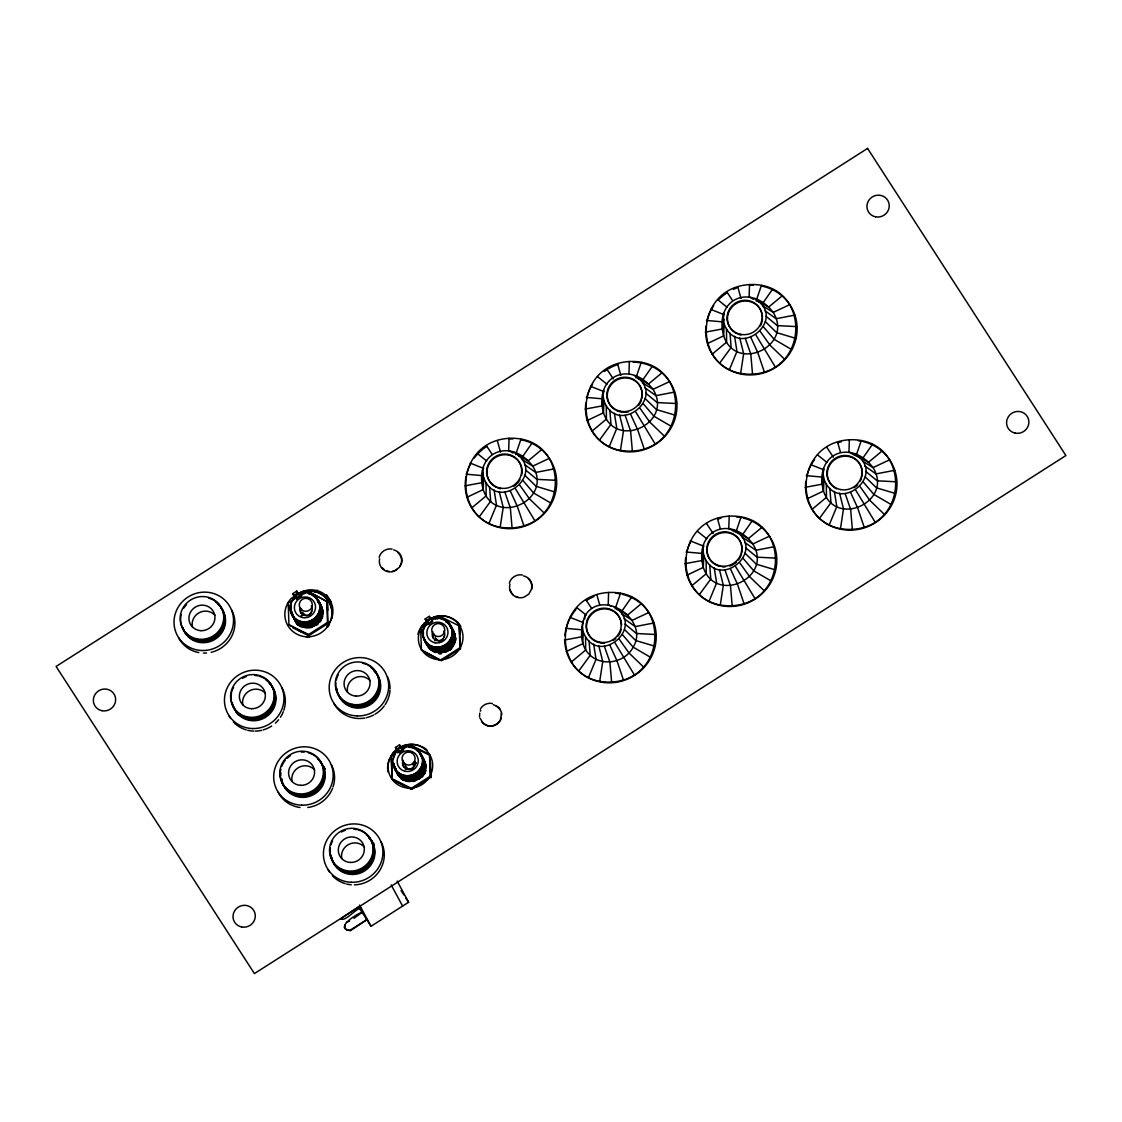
<?xml version="1.0" encoding="UTF-8"?>
<svg xmlns="http://www.w3.org/2000/svg" width="1122" height="1122" viewBox="0 0 1122 1122"><rect width="100%" height="100%" fill="white"/><g stroke="black" fill="none" stroke-linecap="round" stroke-linejoin="round"><path stroke-width="1.5" d="M479.501 716.621L479.781 713.143M584.828 618.881L584.857 616.034C601.574 587.353 650.101 619.681 633.173 647.156C625.277 662.401 603.103 666.987 590.214 655.332C579.218 645.473 580.27 628.741 584.857 616.034M508.645 450.974L509.079 438.309C569.724 435.631 570.733 524.423 512.067 527.887C451.423 530.58 450.413 441.788 509.079 438.309M608.18 605.123L608.615 592.472C669.259 589.779 670.269 678.572 611.616 682.05C550.958 684.729 549.962 595.936 608.615 592.472M628.937 374.173L629.358 361.522C690.002 358.844 691.012 447.622 632.359 451.1C571.701 453.793 570.705 365.001 629.358 361.522M728.767 528.799L729.202 516.134C789.846 513.455 790.856 602.248 732.189 605.712C671.545 608.405 670.535 519.612 729.202 516.134M749.103 297.232L749.538 284.581C810.182 281.903 811.178 370.681 752.525 374.159C691.881 376.852 690.872 288.059 749.538 284.581M848.947 452.432L849.368 439.782C910.026 437.103 911.022 525.881 852.369 529.36C791.725 532.052 790.715 443.26 849.368 439.782M482.811 472.502L483.722 477.874L483.175 489.571C495.629 527.13 553.609 499.556 532.74 466.135C510.019 436.402 473.414 452.587 483.175 489.571L466.808 497.369M582.346 626.665L583.258 632.023L582.725 643.719L566.344 651.531M603.089 395.715L604.001 401.087L603.468 412.784C615.922 450.329 673.887 422.77 653.018 389.334C630.298 359.615 593.692 375.8 603.468 412.784L587.087 420.582M702.933 550.327L703.845 555.699L703.298 567.395C715.766 604.954 773.731 577.381 752.862 543.96C730.142 514.227 693.536 530.411 703.298 567.395L686.93 575.193M723.269 318.774L724.181 324.146L723.634 335.843C736.088 373.388 794.067 345.828 773.198 312.393C750.478 282.674 713.858 298.859 723.634 335.843L707.267 343.641M823.113 473.975L824.025 479.346L823.478 491.029C835.932 528.588 893.911 501.029 873.042 467.594C850.322 437.875 813.702 454.059 823.478 491.029L807.111 498.841M308.368 615.431A4.404 4.376 -11 0 0 309.406 614.94L310.598 613.411A6.353 6.129 -28.4 0 0 311.355 605.908M414.789 761.109A6.353 6.129 -28.4 0 1 413.359 767.168L412.167 768.71A4.404 4.376 -11 0 1 411.129 769.187M436.977 639.961L438.548 640.76A4.404 4.376 -11 0 0 441.872 640.185L443.064 638.642A6.353 6.129 -28.4 0 0 443.821 631.139M405.519 764.068L405.477 766.116L407.076 768.346M464.859 485.868L482.011 482.67L483.358 467.047M564.408 640.031L581.547 636.819L582.893 621.209M585.151 409.081L602.29 405.883L603.636 390.26M684.981 563.693L702.134 560.495L703.48 544.871M723.816 313.319L722.47 328.942L705.317 332.14M805.161 487.341L822.314 484.143L823.66 468.519M344.566 927.417L346.726 929.942L350.134 930.166L366.978 919.591L350.429 930.713C333.332 928.539 357.301 913.28 362.266 912.284L353.949 918.329M344.861 927.95L345.197 924.612M483.722 477.874C497.775 514.283 548.307 472.474 514.199 452.461M604.001 401.087C618.054 437.496 668.6 395.687 634.491 375.674M583.258 632.023C597.311 668.432 647.843 626.637 613.748 606.623M724.181 324.146C738.234 360.555 788.766 318.746 754.657 298.733M703.845 555.699C717.898 592.107 768.43 550.313 734.321 530.285M824.025 479.346C838.078 515.755 888.61 473.947 854.501 453.933M413.148 767.252L413.05 767.967A4.404 4.376 -11 0 0 414.018 763.689L413.555 762.385M479.837 717.94L483.386 723.606L488.112 726.032A11.234 10.855 -28.4 0 0 500.482 720.184L501.492 712.821M500.188 527.088L503.203 507.396L499.29 491.731M620.48 450.301L623.495 430.61L619.582 414.944M599.723 681.236L602.752 661.545L598.839 645.893M740.646 373.36L743.662 353.668L739.749 338.002M720.31 604.912L723.325 585.221L719.412 569.555M840.49 528.56L843.506 508.869L839.593 493.203M523.427 575.867A11.234 10.855 -28.4 0 1 531.758 588.769L528.813 594.099L523.904 597.227A11.234 10.855 -28.4 0 1 509.809 584.674L510.033 584.422M515.671 454.62L520.959 439.123M635.95 377.834L641.237 362.336M615.207 608.769L620.494 593.272M761.417 285.395L756.13 300.892L762.834 303.164L772.581 289.195M735.794 532.445L741.081 516.947M855.974 456.093L861.261 440.595M379.166 557.368C380.484 551.758 386.459 547.971 392.097 549.107M392.125 571.393A11.234 10.855 -28.4 0 0 394.832 570.649L399.348 567.367L401.76 562.403A11.234 10.855 -28.4 0 0 393.696 549.906M509.36 583.244C510.678 577.634 516.653 573.847 522.291 574.983M724.181 319.265L723.171 321.93L706.495 320.457M489.01 523.273L496.499 505.11L494.087 489.963M609.302 446.486L616.791 428.323L614.365 413.177M588.559 677.436L596.048 659.259L593.622 644.112M729.468 369.545L736.958 351.382L734.545 336.235M709.132 601.097L716.621 582.935L714.209 567.788M829.312 524.745L836.802 506.583L834.375 491.436M309.448 614.281L309.335 614.477A6.353 6.129 -28.4 0 1 299.869 608.096M441.9 639.512L441.788 639.708A6.353 6.129 -28.4 0 1 432.91 631.798M412.209 768.037L412.097 768.233A6.353 6.129 -28.4 0 1 403.205 760.323M400.316 565.853L401.339 563.16A11.234 10.855 -28.4 0 0 398.1 552.781M532.137 442.938L522.375 456.906L518.35 455.532M652.415 366.137L642.654 380.106L637.296 378.282M631.672 597.086L621.911 611.055L616.553 609.232M752.259 520.762L742.498 534.731L737.126 532.894M872.425 444.396L862.678 458.365L857.306 456.542M480.328 709.09C482.614 704.911 487.593 702.54 492.278 703.438M479.304 516.737L490.679 501.183L489.557 486.906M599.597 439.95L610.971 424.397L609.835 410.119M719.763 363.009L731.137 347.455L730.015 333.178M480.244 711.208L480.805 710.436M578.854 670.886L590.214 655.332L589.092 641.055M699.427 594.562L710.801 579.008L709.679 564.731M819.607 518.21L830.981 502.656L829.859 488.379M428.099 622.205L426.767 623.327A14.993 14.488 -36.3 0 0 425.042 641.153A14.993 14.474 -20.6 0 0 445.602 645.388A14.993 14.474 -20.6 0 0 450.441 625.277A14.993 14.488 -36.3 0 0 444.817 620.284M428.366 622.682L427.033 623.818A14.993 14.488 -36.3 0 0 423.779 629.4M427.552 624.786L428.899 623.664M397.062 751.852L398.394 750.73M397.328 752.343L398.661 751.207M397.595 752.834L398.927 751.698M299.041 594.281L300.317 596.245L296.713 598.559L295.437 596.581L294.09 597.703A14.993 14.474 -28.4 0 0 299.111 620.957A14.993 14.474 -28.4 0 0 319.798 607.745A14.993 14.474 -28.4 0 0 300.626 593.524L299.041 594.281L300.444 596.876M309.406 614.94L310.289 614.211M471.731 507.901L486.135 495.882L486.022 482.783M592.023 431.114L606.427 419.095L606.301 405.996M712.19 354.173L726.593 342.154L726.481 329.055M427.903 621.812L426.556 622.934A14.993 14.474 -28.4 0 0 431.563 646.188A14.993 14.474 -28.4 0 0 452.264 632.976A14.993 14.474 -28.4 0 0 433.092 618.769L431.507 619.512L432.783 621.49L429.165 623.79L427.903 621.812L429.305 624.421M441.872 640.185L442.755 639.442M401.802 748.037L403.078 750.015L399.474 752.315L398.198 750.338L396.851 751.459A14.993 14.474 -28.4 0 0 401.872 774.713A14.993 14.474 -28.4 0 0 422.559 761.501A14.993 14.474 -28.4 0 0 403.387 747.294L401.802 748.037L403.205 750.646M571.28 662.05L585.67 650.031L585.558 636.931M691.853 585.726L706.257 573.707L706.145 560.607M812.033 509.36L826.437 497.355L826.325 484.255M541.828 449.473L528.196 460.833L518.729 455.518M662.12 372.686L648.474 384.033L639.021 378.731M782.286 295.745L768.654 307.091L759.187 301.79M641.377 603.622L627.731 614.982L618.264 609.667M761.95 527.298L748.318 538.658L738.851 533.343M882.13 450.946L868.498 462.292L859.031 456.991M415.939 763.577L414.158 764.587M302.533 615.501C304.497 613.397 305.857 616.399 303.333 613.608M434.985 640.746L436.781 639.821M405.294 769.271L407.286 768.486M412.938 764.853L415.771 763.044M293.487 595.165L292.688 593.706L296.755 591.112L298.662 594.309M294.609 596.904L293.81 595.445L297.877 592.851M301.538 591.813L291.201 598.419A23.702 22.903 -28.4 0 0 299.139 635.192A23.702 22.903 -28.4 0 0 331.86 614.295A23.702 22.903 -28.4 0 0 301.538 591.813L301.804 592.304M302.758 593.72L307.119 590.929L327.273 601.644L328.003 623.439L309.097 635.501L288.943 624.8L288.214 603.005L299.84 595.572M314.623 592.051L317.512 590.2M288.943 624.8L308.578 634.533L327.484 622.458L326.754 600.663M425.953 620.396L425.154 618.937L429.221 616.343L430.862 619.063M426.809 621.644L426.276 620.676L430.343 618.082M423.667 623.65L434.004 617.058A23.702 22.903 -28.4 0 1 460.819 626.188M440.062 659.988L421.409 650.031L420.68 628.236L432.307 620.803M435.224 618.951L439.586 616.16L459.207 625.894L460.469 648.67L441.563 660.746L421.409 650.031M437.201 618.993L440.105 617.142L446.149 620.129M441.044 659.764L459.936 647.703L459.207 625.894M396.248 748.921L395.449 747.462L399.516 744.868L401.171 747.589M400.638 746.607L396.571 749.201L397.37 750.66L395.281 752.006M401.424 748.065L403.527 746.733M395.337 753.97L390.975 756.761L392.237 779.538L411.858 789.271L430.764 777.195L429.516 754.419L409.881 744.685L398.254 752.119M391.704 778.556L411.339 788.289L430.245 776.228L429.516 754.419M349.643 921.078L346.474 922.368M359.713 908.694L371.045 926.253L408.618 902.256L397.16 881.065M300.906 615.866L304.146 614.435M397.3 569.289L393.71 571.35A11.234 10.855 -28.4 0 1 379.615 558.798M414.032 763.479L415.631 762.665M300.289 596.581L301.86 595.81M299.223 594.618L300.808 593.861A14.993 14.488 -36.3 0 1 304.623 593.103M300.023 596.091L301.594 595.319M431.69 619.863L433.274 619.092M401.999 748.388L403.569 747.617A14.993 14.488 -36.3 0 1 406.094 747M402.251 748.879L403.836 748.108M402.518 749.356L404.088 748.598M789.874 304.581L773.198 312.393L762.722 305.913M669.694 381.522L653.018 389.334L642.555 382.854M549.415 458.309L532.74 466.135L522.263 459.641M889.704 459.782L873.042 467.594L862.566 461.114M769.538 536.134L752.862 543.96L742.385 537.466M648.951 612.458L632.275 620.284L621.812 613.79M794.797 315.1L776.158 318.718L765.022 310.822M674.617 392.041L655.977 395.659L644.855 387.763M554.338 468.842L535.699 472.446L524.563 464.55M894.641 470.3L876.002 473.919L864.866 466.023M774.461 546.666L755.821 550.271L744.685 542.375M653.874 622.99L635.234 626.595L624.098 618.713M493.175 704.588L498.771 707.393L501.324 711.839L501.73 714.826M796.746 326.6L777.322 325.618L765.933 316.194M676.566 403.541L657.155 402.56L645.753 393.135M896.576 481.801L877.166 480.819L865.777 471.394M556.288 480.328L536.863 479.346L525.475 469.922M776.41 558.153L756.985 557.171L745.597 547.746M655.823 634.491L636.398 633.495L625.01 624.07M586.315 397.398L603.005 398.871M806.325 475.658L823.015 477.13M466.037 474.185L482.712 475.658M686.159 552.01L702.835 553.483M565.572 628.334L582.248 629.807M495.91 705.514L500.117 709.258M795.568 338.297L776.62 332.631L765.386 321.649M675.402 415.238L656.44 409.572L645.206 398.591M895.412 493.484L876.464 487.832L865.23 476.85M555.11 492.025L536.162 486.359L524.928 475.377M775.232 569.85L756.284 564.184L745.05 553.202M654.645 646.174L635.697 640.508L624.463 629.526M414.916 765.723L413.892 764.503A4.404 4.376 -11 0 0 413.148 763.619M710.689 309.377L724.195 314.693M810.533 464.578L824.039 469.894M590.523 386.319L604.015 391.634M690.353 540.93L703.859 546.246M470.23 463.106L483.736 468.421M569.78 617.268L583.272 622.57M304.932 615.066L306.082 615.529A4.404 4.376 -11 0 0 307.232 615.627M407.693 768.836L408.857 769.285A4.404 4.376 -11 0 0 409.993 769.383M327.273 601.644L307.119 590.929M425.224 652.99L440.315 660.479M292.758 627.759L307.863 635.248M417.959 749.412L428.534 754.657M395.519 781.515L410.624 789.004M451.381 627.675L450.778 626.791L453.891 632.107A14.993 14.474 -20.6 0 1 429.361 647.45L427.145 645.052A14.993 14.488 -36.3 0 1 425.981 642.808L425.28 641.139M292.814 615.908L296.895 622.219A14.993 14.474 -20.6 0 0 321.425 606.876L318.311 601.56L320.317 604.59M395.042 767.182A14.993 14.488 -36.3 0 0 395.575 769.664L399.656 775.975A14.993 14.474 -20.6 0 0 424.186 760.632L421.073 755.316L423.078 758.346M791.361 349.363L774.096 339.279L763.423 326.811M891.205 504.563L873.94 494.479L863.267 482.011M671.194 426.304L653.93 416.22L643.257 403.752M771.024 580.93L753.76 570.832L743.087 558.363M550.902 503.105L533.637 493.007L522.964 480.539M650.451 657.254L633.173 647.156L622.5 634.701M749.44 296.965L753.451 299.322M849.284 452.152L854.627 455.308M729.118 528.518L734.461 531.66M508.981 450.693L512.992 453.05M608.531 604.842L611.195 606.413M437.398 640.311L435.21 637.633M717.645 299.658L727.154 307.274M817.489 454.859L826.998 462.474M597.479 376.599L606.974 384.215M697.309 531.211L706.818 538.826M477.187 453.386L486.696 461.002M576.736 607.549L586.231 615.151M784.404 359.082L769.93 345.099L760.183 331.355M884.248 514.283L869.76 500.3L860.013 486.541M664.238 436.023L649.75 422.04L640.003 408.296M764.082 590.635L749.594 576.652L739.847 562.907M543.96 512.81L529.472 498.827L519.724 485.083M643.495 666.973L629.007 652.99L619.26 639.231M420.119 754.335L421.409 755.849M435.799 638.839L436.528 639.708M406.094 767.364L406.837 768.233M303.753 614.057L302.744 612.402M451.703 628.082L452.783 629.821M481.492 721.642L485.728 725.036A11.234 10.855 -28.4 0 0 501.352 717.547M428.323 645.851L426.22 642.541L427.945 645.164M396.655 771.235L398.787 774.615L396.851 771.515M726.874 291.972L732.568 300.542M826.718 447.173L833.351 457.173M606.707 368.914L613.341 378.913M706.537 523.525L713.171 533.525M486.415 445.7L492.109 454.27M585.965 599.849L591.645 608.433M421.213 755.962L423.148 759.061L422.545 758.177M425.154 618.937L426.276 620.676M326.572 594.758L331.285 602.079M395.449 747.462L397.37 750.66M292.688 593.706L293.81 595.445M323.122 765.835L325.015 768.752M401.073 890.559L403.892 894.949M405.785 897.866L408.618 902.256M451.661 628.755L452.489 630.017L451.731 628.713M319.195 603.51L320.387 605.291L319.279 603.468M428.253 646.216L426.626 644.084A14.993 14.488 -36.3 0 1 425.014 640.648M422.335 757.701L421.395 756.368M398.562 774.741L396.276 771.151A14.993 14.488 -36.3 0 1 393.878 763.956M295.801 620.985L293.529 617.465M875.02 521.982L855.707 490.132M775.176 366.782L755.877 334.931M754.854 598.335L735.541 566.498M655.01 443.723L635.697 411.872M634.267 674.659L614.954 642.822M534.717 520.51L515.419 488.673M425.995 642.696L427.145 645.052A14.993 14.474 -20.6 0 0 447.706 649.287A14.993 14.474 -20.6 0 0 452.545 629.176A14.993 14.488 -36.3 0 0 450.09 626.3M459.936 647.703L460.469 648.67M439.586 616.16L440.105 617.142M429.221 616.343L430.007 617.801M420.68 628.236L421.311 632.556M430.245 776.228L430.764 777.195M409.881 744.685L410.414 745.667M399.516 744.868L400.302 746.34M398.198 750.338L399.6 752.946M327.484 622.458L328.003 623.439M411.339 788.289L411.858 789.271M296.755 591.112L297.54 592.57M295.437 596.581L296.839 599.19M308.578 634.533L309.097 635.501M288.214 603.005L288.915 609.008M391.157 884.893L402.616 906.085M359.587 905.047L371.045 926.253M415.168 761.614L415.841 763.058M413.527 762.665L414.018 763.689M850.644 492.544L857.699 508L864.15 527.116M750.8 337.343L757.855 352.799L764.306 371.915M730.464 568.896L737.533 584.366L743.97 603.482M630.62 414.284L637.689 429.74L644.14 448.856M609.877 645.22L616.946 660.69L623.383 679.806M510.342 491.071L517.41 506.527L523.848 525.657M426.08 642.892L426.626 644.084A14.993 14.474 -20.6 0 0 453.625 631.616M845.147 493.582L850.63 509.346L852.369 529.36M745.303 338.381L750.8 354.145L752.525 374.159M724.966 569.934L730.464 585.698L732.189 605.712M625.122 415.322L630.62 431.086L632.359 451.1M604.379 646.272L609.877 662.036L611.616 682.05M504.844 492.109L510.342 507.873L512.067 527.887M396.29 771.221L396.276 771.151A14.993 14.474 -20.6 0 0 416.683 775.372A14.993 14.474 -20.6 0 0 421.521 755.26A14.993 14.488 -36.3 0 0 419.067 752.385M837.601 442.026L840.378 451.97M737.757 286.825L740.997 298.438M717.421 518.378L720.198 528.336M617.577 363.766L620.831 375.379M596.834 594.716L599.625 604.66M497.298 440.553L500.538 452.166M433.401 637.955L433.218 636.889A6.353 6.129 -28.4 0 1 433.962 633.748M403.794 766.999L403.513 765.414A6.353 6.129 -28.4 0 1 404.257 762.273M301.033 613.229L300.752 611.644A6.353 6.129 -28.4 0 1 301.495 608.517M460.006 627.366L460.23 634.07M430.525 762.595L431.03 777.686M391.508 757.729L392.125 776.186M327.54 602.121L327.82 610.508M389.32 571.449A11.234 10.855 -28.4 0 1 386.627 570.817M384.187 569.541A11.234 10.855 -28.4 0 1 382.167 567.704M295.367 596.231A22.482 21.711 -28.4 0 1 326.39 595.838A22.482 21.711 -28.4 0 1 326.909 626.258M302.772 632.457A22.482 21.711 -28.4 0 1 297.625 629.919M399.853 747.238A22.482 21.711 -28.4 0 1 426.15 750.309A22.482 21.711 -28.4 0 1 430.049 775.989M429.319 777.251A22.482 21.711 -28.4 0 1 412.559 787.953M409.656 788.135A22.482 21.711 -28.4 0 1 389.025 773.198A22.482 21.711 -28.4 0 1 397.384 748.823M371.396 840.63A22.482 21.711 -28.4 0 1 374.061 843.968M518.364 597.325A11.234 10.855 -28.4 0 1 515.643 596.399M513.273 594.8A11.234 10.855 -28.4 0 1 510.23 590.074M528.294 578.657A11.234 10.855 -28.4 0 1 531.533 589.036M424.775 640.662A14.993 14.474 -20.6 0 0 445.336 644.898A14.993 14.474 -20.6 0 0 450.174 624.786A14.993 14.488 -36.3 0 0 434.523 618.727M449.291 624.842A14.993 14.488 -36.3 0 1 451.759 627.703A14.993 14.474 -20.6 0 1 446.921 647.829A14.993 14.474 -20.6 0 1 426.36 643.593A14.993 14.488 -36.3 0 1 424.214 637.675M443.905 636.3A4.404 4.376 -11 0 1 443.807 637.436M395.084 769.187A14.993 14.474 -20.6 0 0 415.631 773.423A14.993 14.474 -20.6 0 0 420.47 753.311A14.993 14.488 -36.3 0 0 408.674 746.831M423.92 760.141A14.993 14.474 -20.6 0 1 396.922 772.609A14.993 14.488 -36.3 0 1 394.776 766.691M420.498 754.236A14.993 14.488 -36.3 0 1 422.054 756.228A14.993 14.474 -20.6 0 1 417.216 776.354A14.993 14.474 -20.6 0 1 396.655 772.118A14.993 14.488 -36.3 0 1 395.056 768.682M395.196 766.396A14.993 14.488 -36.3 0 0 397.454 773.577A14.993 14.474 -20.6 0 0 418.001 777.812A14.993 14.474 -20.6 0 0 422.84 757.701A14.993 14.488 -36.3 0 0 420.385 754.826M292.309 615.431A14.993 14.474 -20.6 0 0 312.87 619.667A14.993 14.474 -20.6 0 0 317.708 599.555A14.993 14.488 -36.3 0 0 308.466 593.342M321.158 606.385A14.993 14.474 -20.6 0 1 294.16 618.839A14.993 14.488 -36.3 0 1 291.916 611.658M316.825 599.597A14.993 14.488 -36.3 0 1 319.293 602.472A14.993 14.474 -20.6 0 1 314.455 622.584A14.993 14.474 -20.6 0 1 293.894 618.362A14.993 14.488 -36.3 0 1 291.748 612.444M292.547 613.902A14.993 14.488 -36.3 0 0 294.693 619.821A14.993 14.474 -20.6 0 0 315.24 624.056A14.993 14.474 -20.6 0 0 320.079 603.931A14.993 14.488 -36.3 0 0 318.522 601.939M311.453 611.055A4.404 4.376 -11 0 1 310.948 613.271M381.115 841.795A29.971 28.948 -28.4 0 1 354.384 884.837M351.284 884.753A29.971 28.948 -28.4 0 1 346.684 884.024M345.211 883.631A29.971 28.948 -28.4 0 1 332.336 875.707M329.517 872.131A29.971 28.948 -28.4 0 1 327.975 869.536M362.041 831.402A21.949 21.206 -28.4 0 1 371.999 857.937A21.949 21.206 -28.4 0 1 345.913 871.289A21.949 21.206 -28.4 0 1 330.275 847.671M330.92 844.936A21.949 21.206 -28.4 0 1 332.561 841.023M341.495 831.991A21.949 21.206 -28.4 0 1 345.45 830.28M353.907 829.214A21.949 21.206 -28.4 0 1 356.726 829.593M358.1 829.915A21.949 21.206 -28.4 0 1 360.779 830.827M341.775 858.484A13.113 12.665 -28.4 0 1 364.355 846.998M372.125 842.145A21.949 21.206 -28.4 0 1 374.019 845.862M369.054 838.036A21.949 21.206 -28.4 0 1 362.799 871.99A21.949 21.206 -28.4 0 1 331.663 857.194M367.132 835.371A21.949 21.206 -28.4 0 1 362.504 869.957A21.949 21.206 -28.4 0 1 330.738 855.497M368.605 837.18A21.949 21.206 -28.4 0 1 361.691 871.457A21.949 21.206 -28.4 0 1 331.018 854.964M372.588 843.001A21.949 21.206 -28.4 0 1 373.935 845.427M282.169 688.052A29.971 28.948 -28.4 0 1 283.824 710.282M283.305 711.727A29.971 28.948 -28.4 0 1 280.458 717.239M278.607 719.749A29.971 28.948 -28.4 0 1 275.381 723.143M271.65 726.018A29.971 28.948 -28.4 0 1 263.123 729.931M261.622 730.324A29.971 28.948 -28.4 0 1 255.423 731.109M253.881 731.095A29.971 28.948 -28.4 0 1 247.738 730.282M246.251 729.889A29.971 28.948 -28.4 0 1 233.376 721.965M230.557 718.403A29.971 28.948 -28.4 0 1 229.014 715.794M259.14 676.173A21.949 21.206 -28.4 0 1 268.228 711.474A21.949 21.206 -28.4 0 1 231.974 703.606M231.609 702.274A21.949 21.206 -28.4 0 1 231.595 692.555M231.974 691.208A21.949 21.206 -28.4 0 1 233.6 687.281M242.548 678.249A21.949 21.206 -28.4 0 1 246.489 676.538M254.96 675.472A21.949 21.206 -28.4 0 1 257.765 675.851M242.815 704.742A13.113 12.665 -28.4 0 1 265.395 693.256M270.107 684.294A21.949 21.206 -28.4 0 1 265.101 717.561A21.949 21.206 -28.4 0 1 233.348 706.159M265.97 679.932A21.949 21.206 -28.4 0 1 265.97 714.672A21.949 21.206 -28.4 0 1 232.436 704.462M268.635 682.485A21.949 21.206 -28.4 0 1 264.021 717.07A21.949 21.206 -28.4 0 1 232.24 702.61M238.762 715.289A21.949 21.206 -28.4 0 1 236.167 712.035M331.383 764.685A29.971 28.948 -28.4 0 1 333.052 786.915M332.533 788.359A29.971 28.948 -28.4 0 1 307.779 807.503M300.009 807.489A29.971 28.948 -28.4 0 1 278.242 792.427M308.368 752.806A21.949 21.206 -28.4 0 1 323.024 778.598A21.949 21.206 -28.4 0 1 296.643 794.292A21.949 21.206 -28.4 0 1 280.823 769.187M281.65 766.494A21.949 21.206 -28.4 0 1 285.198 760.351M287.148 758.276A21.949 21.206 -28.4 0 1 290.542 755.625M301.327 752.105A21.949 21.206 -28.4 0 1 304.174 752.105M292.043 781.375A13.113 12.665 -28.4 0 1 314.623 769.888M317.4 758.276A21.949 21.206 -28.4 0 1 314.006 792.104A21.949 21.206 -28.4 0 1 281.65 781.094M280.724 775.611A21.949 21.206 -28.4 0 1 280.823 772.82M322.393 765.036A21.949 21.206 -28.4 0 1 324.286 768.752M320.275 761.964A21.949 21.206 -28.4 0 1 311.762 795.498A21.949 21.206 -28.4 0 1 281.748 778.71M317.863 759.117A21.949 21.206 -28.4 0 1 313.234 793.703A21.949 21.206 -28.4 0 1 281.468 779.243M323.318 766.747A21.949 21.206 -28.4 0 1 324.665 769.173M322.856 765.891A21.949 21.206 -28.4 0 1 324.749 769.594M231.735 610.017A29.971 28.948 -28.4 0 1 211.188 652.289M206.56 652.99A29.971 28.948 -28.4 0 1 203.447 653.06M198.818 652.569A29.971 28.948 -28.4 0 1 178.58 637.745M208.706 598.138A21.949 21.206 -28.4 0 1 223.376 623.916A21.949 21.206 -28.4 0 1 196.981 639.624A21.949 21.206 -28.4 0 1 181.175 614.519M183.882 608.012A21.949 21.206 -28.4 0 1 186.49 604.618M192.381 626.707A13.113 12.665 -28.4 0 1 214.961 615.221M220.613 607.283A21.949 21.206 -28.4 0 1 214.05 639.877A21.949 21.206 -28.4 0 1 182.928 628.124M215.536 601.883A21.949 21.206 -28.4 0 1 215.536 636.623A21.949 21.206 -28.4 0 1 182.002 626.413M218.201 604.449A21.949 21.206 -28.4 0 1 214.821 638.292A21.949 21.206 -28.4 0 1 182.465 627.268M387.539 676.804A29.971 28.948 -28.4 0 1 390.049 688.628M390.007 690.142A29.971 28.948 -28.4 0 1 385.169 704.616M384.285 705.892A29.971 28.948 -28.4 0 1 375.043 714.237M373.668 714.995A29.971 28.948 -28.4 0 1 366.333 717.701M364.818 718.024A29.971 28.948 -28.4 0 1 333.725 703.171M347.54 692.134A13.113 12.665 -28.4 0 1 370.106 680.633M373.808 670.732A21.949 21.206 -28.4 0 1 370.428 704.574A21.949 21.206 -28.4 0 1 338.073 693.55M370.695 667.31A21.949 21.206 -28.4 0 1 368.886 703.242A21.949 21.206 -28.4 0 1 336.32 687.758M374.355 670.83A21.949 21.206 -28.4 0 1 367.455 705.107A21.949 21.206 -28.4 0 1 336.768 688.599M367.806 665.051A21.949 21.206 -28.4 0 1 377.932 691.138A21.949 21.206 -28.4 0 1 352.589 705.149A21.949 21.206 -28.4 0 1 335.857 682.723M336.32 679.946A21.949 21.206 -28.4 0 1 338.325 674.673M362.49 663.242A21.949 21.206 -28.4 0 1 366.529 664.476M318.017 601.799A14.993 14.474 -28.4 0 1 314.567 625.557A14.993 14.474 -28.4 0 1 293.08 614.898A14.993 14.488 -35.4 0 0 295.212 620.789A14.993 14.474 -20.6 0 0 322.21 608.334M317.905 601.574A14.993 14.488 -35.4 0 1 320.359 604.449A15.007 14.46 -19.8 0 1 315.52 624.561A15.007 14.46 -19.8 0 1 294.946 620.312A14.993 14.488 -36.3 0 1 292.8 614.393M328.62 601.434A23.702 22.903 -28.4 0 1 332.154 612.766M332.056 615.782A23.702 22.903 -28.4 0 1 331.551 618.783M329.391 624.477A23.702 22.903 -28.4 0 1 327.764 627.086M309.406 637.24A23.702 22.903 -28.4 0 1 306.334 637.226M304.805 591.532A23.702 22.903 -28.4 0 1 318.353 592.907M319.728 593.524A23.702 22.903 -28.4 0 1 327.764 600.214M298.466 625.136A14.993 14.474 -28.4 0 1 296.012 622.261A14.993 14.474 -20.6 0 0 298.466 625.136M290.963 605.403A14.993 14.488 -36.3 0 0 292.842 616.413A14.993 14.474 -20.6 0 0 313.403 620.634A14.993 14.474 -20.6 0 0 318.241 600.522A14.993 14.488 -36.3 0 0 312.617 595.53M302.323 593.987A14.993 14.488 -36.3 0 1 304.889 593.58M308.732 593.833A14.993 14.488 -36.3 0 1 317.975 600.032A14.993 14.474 -20.6 0 1 313.136 620.157A14.993 14.474 -20.6 0 1 292.576 615.922A14.993 14.488 -36.3 0 1 294.301 598.096M291.229 611.462A14.993 14.488 -36.3 0 0 293.375 617.38A14.993 14.474 -20.6 0 0 313.922 621.616A14.993 14.474 -20.6 0 0 318.76 601.504A14.993 14.488 -36.3 0 0 316.306 598.629M316.039 598.138A14.993 14.488 -36.3 0 1 318.508 601.013A14.993 14.474 -20.6 0 1 313.669 621.125A14.993 14.474 -20.6 0 1 293.108 616.89A14.993 14.488 -36.3 0 1 290.991 607.156M291.482 611.953A14.993 14.488 -36.3 0 0 293.627 617.871A14.993 14.474 -20.6 0 0 314.188 622.107A14.993 14.474 -20.6 0 0 319.027 601.981A14.993 14.488 -36.3 0 0 316.572 599.12M298.733 625.627A14.993 14.474 -20.6 0 1 296.264 622.752M322.715 616.329A14.993 14.474 -20.6 0 1 321.902 618.755M321.327 619.905A14.993 14.474 -20.6 0 1 319.896 622.065M318.129 623.944A14.993 14.474 -20.6 0 1 316.039 625.515M312.477 627.156A14.993 14.474 -20.6 0 1 308.634 627.857M307.33 627.871A14.993 14.474 -20.6 0 1 295.479 621.279M425.617 770.365A14.993 14.474 -28.4 0 1 424.256 773.97M423.597 775.078A14.993 14.474 -28.4 0 1 421.998 777.125M421.676 756.438A14.993 14.474 -28.4 0 1 416.753 779.608A14.993 14.474 -28.4 0 1 395.842 768.654A14.993 14.488 -35.4 0 0 397.973 774.559A14.993 14.474 -20.6 0 0 424.972 762.09M421.563 756.214A14.993 14.488 -35.4 0 1 423.12 758.206A15.007 14.46 -19.8 0 1 418.282 778.317A15.007 14.46 -19.8 0 1 397.707 774.068A14.993 14.488 -36.3 0 1 396.108 770.632M387.917 771.88A23.702 22.903 -28.4 0 1 389.713 758.542M391.157 755.849A23.702 22.903 -28.4 0 1 393.962 752.175L404.299 745.583A23.702 22.903 -28.4 0 1 420.848 746.172M422.223 746.803A23.702 22.903 -28.4 0 1 427.216 750.169M393.359 762.988A14.993 14.488 -36.3 0 0 395.603 770.169A14.993 14.474 -20.6 0 0 416.164 774.404A14.993 14.474 -20.6 0 0 421.002 754.279A14.993 14.488 -36.3 0 0 415.392 749.3M408.941 747.322A14.993 14.488 -36.3 0 1 415.126 748.809M416.234 749.412A14.993 14.488 -36.3 0 1 420.736 753.802A14.993 14.474 -20.6 0 1 415.897 773.914A14.993 14.474 -20.6 0 1 395.337 769.678A14.993 14.488 -36.3 0 1 393.093 762.497M416.767 750.394A14.993 14.488 -36.3 0 1 421.269 754.769A14.993 14.474 -20.6 0 1 416.43 774.881A14.993 14.474 -20.6 0 1 395.87 770.66A14.993 14.488 -36.3 0 1 393.626 763.479M394.145 764.447A14.993 14.488 -36.3 0 0 396.389 771.627A14.993 14.474 -20.6 0 0 416.949 775.863A14.993 14.474 -20.6 0 0 421.788 755.751A14.993 14.488 -36.3 0 0 419.333 752.876M425.743 770.576A14.993 14.474 -20.6 0 1 424.354 774.166M397.062 772.806A14.993 14.488 -36.3 0 0 398.24 775.05A14.993 14.474 -20.6 0 0 410.091 781.627M425.238 762.581A14.993 14.474 -20.6 0 1 425.869 766.312M425.841 767.574A14.993 14.474 -20.6 0 1 424.088 773.675M423.429 774.769A14.993 14.474 -20.6 0 1 421.816 776.803M420.89 777.714A14.993 14.474 -20.6 0 1 418.801 779.271M415.238 780.912A14.993 14.474 -20.6 0 1 412.686 781.487M393.457 758.668A14.993 14.488 -36.3 0 1 394.818 755.05M455.7 638.039A14.993 14.474 -28.4 0 1 455.56 640.592M451.689 648.6A14.993 14.474 -28.4 0 1 449.768 650.353M441.325 653.509A14.993 14.474 -28.4 0 1 438.73 653.439M450.483 627.03A14.993 14.474 -28.4 0 1 448.169 650.129A14.993 14.474 -28.4 0 1 426.08 642.611A14.993 14.488 -35.4 0 0 427.678 646.034A14.993 14.474 -20.6 0 0 454.915 641.083M454.676 633.565A14.993 14.474 -20.6 0 1 455.153 639.835M450.357 626.819A14.993 14.488 -35.4 0 1 452.825 629.68A15.007 14.46 -19.8 0 1 447.987 649.792A15.007 14.46 -19.8 0 1 427.412 645.543A14.993 14.488 -36.3 0 1 425.266 639.624M417.931 634.351A23.702 22.903 -28.4 0 1 419.404 630.017M420.091 628.657A23.702 22.903 -28.4 0 1 422.657 624.814M423.695 638.208A14.993 14.488 -36.3 0 0 425.308 641.644A14.993 14.474 -20.6 0 0 445.869 645.879A14.993 14.474 -20.6 0 0 450.707 625.753A14.993 14.488 -36.3 0 0 446.205 621.378M423.373 636.987A14.993 14.488 -36.3 0 1 423.429 630.634M441.198 619.063A14.993 14.488 -36.3 0 1 443.653 619.765M424.228 639.189A14.993 14.488 -36.3 0 0 425.827 642.611A14.993 14.474 -20.6 0 0 446.388 646.847A14.993 14.474 -20.6 0 0 451.226 626.735A14.993 14.488 -36.3 0 0 445.616 621.742M448.505 623.369A14.993 14.488 -36.3 0 1 450.96 626.244A14.993 14.474 -20.6 0 1 446.121 646.356A14.993 14.474 -20.6 0 1 425.575 642.135A14.993 14.488 -36.3 0 1 423.457 632.387M424.495 639.68A14.993 14.488 -36.3 0 0 426.094 643.102A14.993 14.474 -20.6 0 0 446.654 647.338A14.993 14.474 -20.6 0 0 451.493 627.226A14.993 14.488 -36.3 0 0 449.024 624.351M441.367 653.579A14.993 14.474 -20.6 0 1 438.758 653.495M455.56 637.787A14.993 14.474 -20.6 0 1 455.42 640.325M455.181 641.574A14.993 14.474 -20.6 0 1 454.354 644M453.793 645.15A14.993 14.474 -20.6 0 1 449.571 650.017M448.505 650.746A14.993 14.474 -20.6 0 1 444.943 652.387M435.967 652.485A14.993 14.474 -20.6 0 1 430.413 649.4M622.514 594.337A46.086 44.515 -28.4 0 1 655.585 644.112A46.086 44.515 -28.4 0 1 607.437 682.793A46.086 44.515 -28.4 0 1 564.773 640.732M564.899 635.697A46.086 44.515 -28.4 0 1 565.951 629.035M566.372 627.408A46.086 44.515 -28.4 0 1 570.158 617.956M570.986 616.483A46.086 44.515 -28.4 0 1 575.965 609.512M586.343 600.551A46.086 44.515 -28.4 0 1 593.987 596.595M615.824 593.258A46.086 44.515 -28.4 0 1 620.873 593.973M598.615 642.569A17.672 17.068 -28.4 0 1 586.876 623.145A17.672 17.068 -28.4 0 1 605.529 608.895A17.672 17.068 -28.4 0 1 621.588 625.01M621.139 629.484A17.672 17.068 -28.4 0 1 617.843 636.286M615.768 638.53A17.672 17.068 -28.4 0 1 613.313 640.41M604.632 643.229A17.672 17.068 -28.4 0 1 600.074 642.92M521.337 439.824A46.086 44.515 -28.4 0 1 556.232 488.855A46.086 44.515 -28.4 0 1 508.462 528.658A46.086 44.515 -28.4 0 1 465.237 486.569M465.209 484.914A46.086 44.515 -28.4 0 1 466.051 476.527M466.822 473.26A46.086 44.515 -28.4 0 1 470.609 463.807M474.283 458.042A46.086 44.515 -28.4 0 1 486.794 446.402M509.458 439.011A46.086 44.515 -28.4 0 1 512.866 438.926M496.261 487.313A17.672 17.068 -28.4 0 1 488.393 465.616A17.672 17.068 -28.4 0 1 509.977 455.42A17.672 17.068 -28.4 0 1 521.59 475.335M519.977 479.571A17.672 17.068 -28.4 0 1 517.312 483.302M516.232 484.381A17.672 17.068 -28.4 0 1 513.778 486.247M500.538 488.771A17.672 17.068 -28.4 0 1 497.635 487.916M752.624 521.45A46.086 44.515 -28.4 0 1 773.773 576.47A46.086 44.515 -28.4 0 1 720.128 605.487A46.086 44.515 -28.4 0 1 685.654 557.69M686.538 552.711A46.086 44.515 -28.4 0 1 690.731 541.631M717.8 519.079A46.086 44.515 -28.4 0 1 721.095 518.14M736.411 516.933A46.086 44.515 -28.4 0 1 741.46 517.649M743.101 518.013A46.086 44.515 -28.4 0 1 751.123 520.734M741.418 544.268A17.672 17.068 -28.4 0 1 741.712 553.16M741.305 554.605A17.672 17.068 -28.4 0 1 738.43 559.962M736.355 562.206A17.672 17.068 -28.4 0 1 729.735 566.049M725.219 566.905A17.672 17.068 -28.4 0 1 722.161 566.834M719.188 566.231A17.672 17.068 -28.4 0 1 711.853 538.35A17.672 17.068 -28.4 0 1 740.913 542.866M652.794 366.838A46.086 44.515 -28.4 0 1 673.943 421.858A46.086 44.515 -28.4 0 1 620.298 450.876A46.086 44.515 -28.4 0 1 585.81 403.078M586.694 398.1A46.086 44.515 -28.4 0 1 592.612 384.089M604.253 371.564A46.086 44.515 -28.4 0 1 607.086 369.615M608.545 368.717A46.086 44.515 -28.4 0 1 617.956 364.468M633.145 362.14A46.086 44.515 -28.4 0 1 639.961 362.729M641.616 363.037A46.086 44.515 -28.4 0 1 651.279 366.123M615.235 409.796A17.672 17.068 -28.4 0 1 609.106 387.917A17.672 17.068 -28.4 0 1 630.746 378.773A17.672 17.068 -28.4 0 1 641.882 398.534M641.475 399.993A17.672 17.068 -28.4 0 1 638.6 405.351M628.418 411.844A17.672 17.068 -28.4 0 1 616.539 410.526M863.281 441.647A46.086 44.515 -28.4 0 1 884.038 515.601A46.086 44.515 -28.4 0 1 807.489 499.542M807.027 497.958A46.086 44.515 -28.4 0 1 805.834 481.338M806.704 476.359A46.086 44.515 -28.4 0 1 814.586 459.515M837.966 442.727A46.086 44.515 -28.4 0 1 841.262 441.788M858.288 440.75A46.086 44.515 -28.4 0 1 861.64 441.297M836.563 488.785A17.672 17.068 -28.4 0 1 835.567 459.038A17.672 17.068 -28.4 0 1 862.341 472.32M862.327 473.821A17.672 17.068 -28.4 0 1 861.892 476.794M861.486 478.253A17.672 17.068 -28.4 0 1 860.279 481.043M857.615 484.774A17.672 17.068 -28.4 0 1 854.08 487.719M761.796 286.096A46.086 44.515 -28.4 0 1 784.783 359.783A46.086 44.515 -28.4 0 1 707.645 344.342M707.183 342.757A46.086 44.515 -28.4 0 1 705.99 326.137M706.874 321.158A46.086 44.515 -28.4 0 1 713.732 305.703M719.216 299.139A46.086 44.515 -28.4 0 1 727.252 292.674M733.325 289.392A46.086 44.515 -28.4 0 1 736.509 288.088M749.917 285.283A46.086 44.515 -28.4 0 1 753.325 285.198M736.719 333.585A17.672 17.068 -28.4 0 1 735.723 303.838A17.672 17.068 -28.4 0 1 762.497 317.119M762.483 318.62A17.672 17.068 -28.4 0 1 760.436 325.843M740.997 335.043A17.672 17.068 -28.4 0 1 738.094 334.188M340.85 918.694C344.706 922.424 355.744 908.652 360.737 908.063L359.643 906.015L340.85 918.694M867.572 148.413L56.1 666.454L254.428 973.587L1065.9 455.546L867.572 148.413M450.595 626.974L451.086 627.843L450.595 626.974M318.129 601.743L318.9 603.047L318.129 601.743M293.768 617.296L295.661 620.34L293.768 617.296M435.631 659.259A22.482 21.711 -28.4 0 0 462.054 630.845A22.482 21.711 -28.4 0 0 424.411 623.299A22.482 21.711 -28.4 0 0 435.631 659.259M875.553 216.841A11.234 10.855 -28.4 0 0 888.764 202.633A11.234 10.855 -28.4 0 0 869.943 198.875A11.234 10.855 -28.4 0 0 875.553 216.841M101.962 710.703A11.234 10.855 -28.4 0 0 115.173 696.496A11.234 10.855 -28.4 0 0 96.352 692.723A11.234 10.855 -28.4 0 0 101.962 710.703M1015.2 433.12A11.234 10.855 -28.4 0 0 1028.411 418.913A11.234 10.855 -28.4 0 0 1009.59 415.14A11.234 10.855 -28.4 0 0 1015.2 433.12M241.623 926.968A11.234 10.855 -28.4 0 0 254.82 912.761A11.234 10.855 -28.4 0 0 236.013 909.002A11.234 10.855 -28.4 0 0 241.623 926.968M435.013 642.78A10.673 10.308 -28.4 0 0 447.538 629.302A10.673 10.308 -28.4 0 0 429.684 625.725A10.673 10.308 -28.4 0 0 435.013 642.78M435.224 635.837A6.564 6.522 -11 0 0 444.817 629.765A6.564 6.522 -11 0 0 434.747 624.547A6.564 6.522 -11 0 0 435.224 635.837M405.308 771.305A10.673 10.308 -28.4 0 0 417.847 757.827A10.673 10.308 -28.4 0 0 399.979 754.25A10.673 10.308 -28.4 0 0 405.308 771.305M405.519 764.363A6.564 6.522 -11 0 0 415.112 758.29A6.564 6.522 -11 0 0 405.042 753.072A6.564 6.522 -11 0 0 405.519 764.363M302.547 617.549A10.673 10.308 -28.4 0 0 315.086 604.071A10.673 10.308 -28.4 0 0 297.218 600.494A10.673 10.308 -28.4 0 0 302.547 617.549M302.758 610.606A6.564 6.522 -11 0 0 312.351 604.534A6.564 6.522 -11 0 0 302.281 599.316A6.564 6.522 -11 0 0 302.758 610.606M351.452 882.285A29.971 28.948 -28.4 0 0 379.741 839.242A29.971 28.948 -28.4 0 0 328.297 837.797A29.971 28.948 -28.4 0 0 351.452 882.285M350.429 862.453A13.113 12.665 -28.4 0 0 363.009 843.744A13.113 12.665 -28.4 0 0 340.513 842.888A13.113 12.665 -28.4 0 0 350.429 862.453M346.375 870.644A21.949 21.206 -28.4 0 0 372.167 842.903A21.949 21.206 -28.4 0 0 335.408 835.539A21.949 21.206 -28.4 0 0 346.375 870.644M252.492 728.543A29.971 28.948 -28.4 0 0 280.781 685.5A29.971 28.948 -28.4 0 0 229.337 684.055A29.971 28.948 -28.4 0 0 252.492 728.543M251.482 708.711A13.113 12.665 -28.4 0 0 264.049 690.002A13.113 12.665 -28.4 0 0 241.553 689.146A13.113 12.665 -28.4 0 0 251.482 708.711M247.415 716.902A21.949 21.206 -28.4 0 0 273.207 689.16A21.949 21.206 -28.4 0 0 236.462 681.797A21.949 21.206 -28.4 0 0 247.415 716.902M301.72 805.175A29.971 28.948 -28.4 0 0 330.008 762.133A29.971 28.948 -28.4 0 0 278.565 760.688A29.971 28.948 -28.4 0 0 301.72 805.175M300.696 785.344A13.113 12.665 -28.4 0 0 313.262 766.635A13.113 12.665 -28.4 0 0 290.78 765.779A13.113 12.665 -28.4 0 0 300.696 785.344M296.643 793.534A21.949 21.206 -28.4 0 0 322.435 765.793A21.949 21.206 -28.4 0 0 285.675 758.43A21.949 21.206 -28.4 0 0 296.643 793.534M202.058 650.508A29.971 28.948 -28.4 0 0 230.347 607.465A29.971 28.948 -28.4 0 0 178.903 606.02A29.971 28.948 -28.4 0 0 202.058 650.508M201.048 630.676A13.113 12.665 -28.4 0 0 213.615 611.967A13.113 12.665 -28.4 0 0 191.119 611.111A13.113 12.665 -28.4 0 0 201.048 630.676M196.981 638.867A21.949 21.206 -28.4 0 0 222.773 611.111A21.949 21.206 -28.4 0 0 186.028 603.762A21.949 21.206 -28.4 0 0 196.981 638.867M357.217 715.934A29.971 28.948 -28.4 0 0 385.491 672.891A29.971 28.948 -28.4 0 0 334.061 671.447A29.971 28.948 -28.4 0 0 357.217 715.934M356.193 696.103A13.113 12.665 -28.4 0 0 368.759 677.393A13.113 12.665 -28.4 0 0 346.277 676.524A13.113 12.665 -28.4 0 0 356.193 696.103M352.126 704.293A21.949 21.206 -28.4 0 0 377.932 676.538A21.949 21.206 -28.4 0 0 341.172 669.189A21.949 21.206 -28.4 0 0 352.126 704.293M295.745 621.77A14.993 14.474 -28.4 0 0 301.369 626.777A14.993 14.474 -20.6 0 1 295.745 621.77M400.961 778.402A14.993 14.474 -28.4 0 0 404.13 780.533A14.993 14.474 -20.6 0 1 400.975 778.416M396.908 772.104A14.993 14.474 -28.4 0 0 398.506 775.526A14.993 14.488 -36.3 0 1 396.893 772.104M397.16 772.595A14.993 14.474 -28.4 0 0 398.773 776.017A14.993 14.488 -36.3 0 1 397.16 772.595M599.695 642.219A17.672 17.068 -28.4 0 0 620.452 619.891A17.672 17.068 -28.4 0 0 590.887 613.972A17.672 17.068 -28.4 0 0 599.695 642.219M500.16 488.07A17.672 17.068 -28.4 0 0 520.917 465.742A17.672 17.068 -28.4 0 0 491.352 459.824A17.672 17.068 -28.4 0 0 500.16 488.07M720.282 565.895A17.672 17.068 -28.4 0 0 741.039 543.567A17.672 17.068 -28.4 0 0 711.474 537.648A17.672 17.068 -28.4 0 0 720.282 565.895M620.452 411.283A17.672 17.068 -28.4 0 0 641.209 388.955A17.672 17.068 -28.4 0 0 611.63 383.037A17.672 17.068 -28.4 0 0 620.452 411.283M840.462 489.543A17.672 17.068 -28.4 0 0 861.219 467.215A17.672 17.068 -28.4 0 0 831.64 461.296A17.672 17.068 -28.4 0 0 840.462 489.543M740.618 334.342A17.672 17.068 -28.4 0 0 761.375 312.014A17.672 17.068 -28.4 0 0 731.81 306.096A17.672 17.068 -28.4 0 0 740.618 334.342"/></g></svg>
